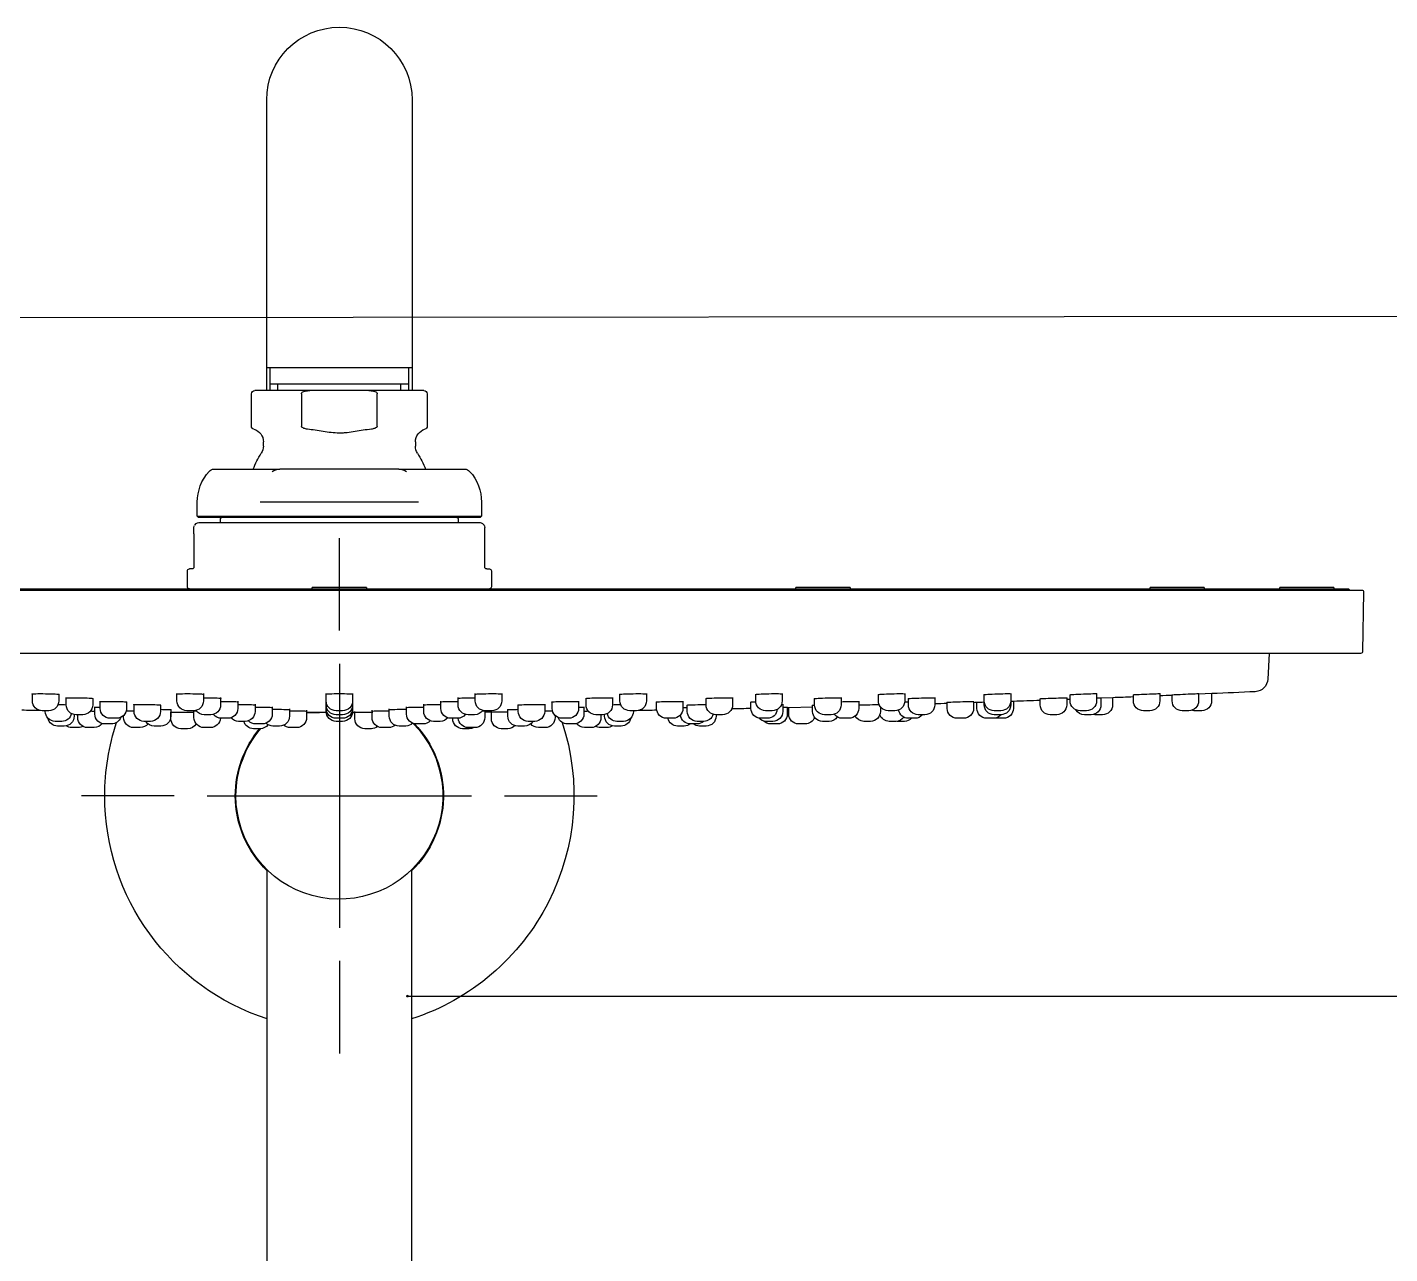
# Model space of a CAD drawing. Header units: centimetres. Extents: x -1797 to 2001, y -8788 to 1856.
# Drawn here: x -759.84 to -739.22, y -5350.28 to -5331.71 of the extents above; entities that cross this region are included whole.
import ezdxf

# ---------------------------------------------------------------- set-up
doc = ezdxf.new("R2010")
doc.units = ezdxf.units.CM
doc.header["$LTSCALE"] = 100
doc.header["$MEASUREMENT"] = 0
doc.linetypes.add('HIDDEN', pattern=[0.375, 0.25, -0.125])
for name, color, linetype in [('HIDDEN -03', 8, 'HIDDEN'), ('ID_Flooring_02', 127, 'Continuous'), ('ID_Furniture-Fixed_02', 145, 'Continuous'), ('WALL-03', 2, 'Continuous')]:
    doc.layers.add(name, color=color, linetype=linetype)
doc.styles.add('ISO', font='isocp2.shx', dxfattribs={"width": 0.8})
doc.dimstyles.new('DIM DET', dxfattribs={"dimtxt": 0.05, "dimasz": 0.025, "dimexe": 0.025, "dimexo": 0.025, "dimgap": 0.025, "dimtad": 1, "dimzin": 0, "dimdsep": 46, "dimtxsty": 'ISO', "dimblk": 'ARCHTICK', "dimcen": 0.1, "dimdle": 0.025, "dimclrd": 15, "dimclre": 15, "dimclrt": 2, "dimadec": 0, "dimazin": 0, "dimtfac": 1, "dimtmove": 2, "dimatfit": 0, "dimldrblk": 'ARCHTICK', "dimfxl": 0.17, "dimtzin": 1, "dimarcsym": 0})

# ---------------------------------------------------------------- blocks, each defined once
blk = doc.blocks.new('A$C5f37530c')
at = {"layer": 'ID_Furniture-Fixed_02'}
for p, q in [((-58.91, -199.672), (-58.91, -168.678)), ((-61.09, -170.859), (-61.09, -199.672)), ((-60, -198.295), (-60, -196.895)), ((-60, -202.795), (-60, -198.795)), ((-62.5, -200.795), (-63.9, -200.795)), ((-62, -200.795), (-58, -200.795)), ((-57.5, -200.795), (-56.1, -200.795)), ((-63.95, -201.828), (-64.05, -201.828)), ((-63.709, -201.828), (-63.809, -201.828)), ((-63.014, -201.828), (-63.114, -201.828)), ((-62.299, -201.811), (-62.399, -201.811)), ((-61.95, -201.828), (-62.05, -201.828)), ((-61.2, -201.811), (-61.3, -201.811)), ((-60.645, -201.828), (-60.745, -201.828)), ((-59.516, -201.811), (-59.616, -201.811)), ((-59.255, -201.828), (-59.355, -201.828)), ((-58.035, -201.811), (-58.135, -201.811)), ((-57.95, -201.828), (-58.05, -201.828)), ((-57.45, -201.811), (-57.55, -201.811)), ((-56.886, -201.828), (-56.986, -201.828)), ((-56.191, -201.828), (-56.291, -201.828)), ((-55.95, -201.828), (-56.05, -201.828)), ((-64.2, -201.922), (-64.3, -201.922)), ((-64.163, -201.851), (-64.263, -201.851)), ((-64.013, -202.025), (-64.013, -202.001)), ((-63.883, -202.022), (-63.983, -202.022)), ((-63.959, -201.978), (-63.959, -202.022)), ((-63.7, -202.033), (-63.7, -202.144)), ((-63.45, -201.883), (-63.55, -201.883)), ((-63.37, -201.968), (-63.47, -201.968)), ((-63.264, -201.978), (-63.264, -202.012)), ((-62.857, -201.922), (-62.957, -201.922)), ((-62.7, -201.851), (-62.8, -201.851)), ((-62.55, -202.099), (-62.55, -202.001)), ((-62.549, -201.961), (-62.549, -202.063)), ((-62.2, -201.978), (-62.2, -202.083)), ((-61.947, -202.022), (-62.047, -202.022)), ((-61.686, -201.968), (-61.786, -201.968)), ((-61.426, -201.922), (-61.526, -201.922)), ((-61.166, -201.883), (-61.266, -201.883)), ((-61.016, -202.144), (-61.016, -202.033)), ((-60.905, -201.851), (-61.005, -201.851)), ((-60.755, -202.113), (-60.755, -202.001)), ((-60.495, -202.089), (-60.495, -201.978)), ((-59.95, -201.922), (-60.05, -201.922)), ((-59.95, -201.968), (-60.05, -201.968)), ((-59.95, -202.022), (-60.05, -202.022)), ((-59.766, -201.961), (-59.766, -202.073)), ((-59.505, -201.978), (-59.505, -202.089)), ((-59.245, -202.001), (-59.245, -202.113)), ((-58.995, -201.851), (-59.095, -201.851)), ((-58.984, -202.033), (-58.984, -202.144)), ((-58.734, -201.883), (-58.834, -201.883)), ((-58.474, -201.922), (-58.574, -201.922)), ((-58.214, -201.968), (-58.314, -201.968)), ((-58.285, -201.961), (-58.285, -201.968)), ((-57.953, -202.022), (-58.053, -202.022)), ((-57.8, -202.083), (-57.8, -201.978)), ((-57.7, -201.961), (-57.7, -202.06)), ((-57.45, -202.001), (-57.45, -202.1)), ((-57.2, -201.851), (-57.3, -201.851)), ((-57.043, -201.922), (-57.143, -201.922)), ((-56.736, -202.012), (-56.736, -201.978)), ((-56.53, -201.968), (-56.63, -201.968)), ((-56.45, -201.883), (-56.55, -201.883)), ((-56.3, -202.144), (-56.3, -202.033)), ((-56.017, -202.022), (-56.117, -202.022)), ((-56.041, -202.022), (-56.041, -201.978)), ((-55.987, -202.001), (-55.987, -202.025)), ((-55.737, -201.851), (-55.837, -201.851)), ((-55.7, -201.922), (-55.8, -201.922)), ((-54.95, -201.968), (-55.05, -201.968)), ((-54.782, -201.851), (-54.882, -201.851)), ((-54.588, -201.883), (-54.688, -201.883)), ((-54.486, -201.922), (-54.586, -201.922)), ((-54.45, -201.851), (-54.55, -201.851)), ((-54.3, -202.022), (-54.3, -202.001)), ((-54.2, -202.022), (-54.3, -202.022)), ((-53.522, -201.968), (-53.622, -201.968)), ((-53.439, -201.922), (-53.539, -201.922)), ((-53.372, -201.883), (-53.472, -201.883)), ((-53.222, -202.138), (-53.222, -202.033)), ((-53.2, -202.033), (-53.2, -202.128)), ((-52.95, -201.883), (-53.05, -201.883)), ((-52.589, -201.922), (-52.689, -201.922)), ((-52.558, -202.022), (-52.658, -202.022)), ((-52.29, -201.968), (-52.39, -201.968)), ((-51.963, -201.922), (-52.063, -201.922)), ((-51.579, -201.922), (-51.679, -201.922)), ((-51.45, -201.922), (-51.55, -201.922)), ((-51.29, -201.968), (-51.39, -201.968)), ((-51.14, -202.022), (-51.24, -202.022)), ((-50.553, -201.968), (-50.653, -201.968)), ((-50.102, -201.968), (-50.202, -201.968)), ((-49.991, -202.022), (-50.091, -202.022)), ((-49.95, -201.968), (-50.05, -201.968)), ((-49.144, -202.022), (-49.244, -202.022)), ((-48.625, -202.022), (-48.725, -202.022)), ((-48.45, -202.022), (-48.55, -202.022)), ((-64.646, -202.233), (-64.646, -202.344)), ((-64.396, -202.083), (-64.496, -202.083)), ((-64.45, -202.072), (-64.45, -202.083)), ((-64.246, -202.332), (-64.246, -202.233)), ((-64.133, -202.172), (-64.133, -202.283)), ((-63.733, -202.269), (-63.733, -202.172)), ((-63.62, -202.118), (-63.62, -202.229)), ((-63.22, -202.216), (-63.22, -202.118)), ((-63.107, -202.072), (-63.107, -202.183)), ((-62.707, -202.169), (-62.707, -202.072)), ((-62.457, -202.233), (-62.457, -202.344)), ((-62.207, -202.083), (-62.307, -202.083)), ((-62.057, -202.344), (-62.057, -202.233)), ((-61.797, -202.283), (-61.797, -202.172)), ((-61.536, -202.229), (-61.536, -202.118)), ((-61.276, -202.183), (-61.276, -202.072)), ((-60.489, -202.055), (-60.472, -202.055)), ((-60.489, -202.055), (-60.489, -202.055)), ((-60.456, -202.055), (-60.486, -202.055)), ((-60.486, -202.055), (-60.486, -202.055)), ((-60.203, -202.055), (-60.486, -202.055)), ((-60.483, -202.055), (-60.453, -202.055)), ((-60.472, -202.055), (-60.456, -202.055)), ((-60.472, -202.055), (-60.472, -202.055)), ((-60.453, -202.055), (-60.47, -202.055)), ((-60.456, -202.055), (-60.426, -202.055)), ((-60.456, -202.055), (-60.456, -202.055)), ((-60.426, -202.055), (-60.456, -202.055)), ((-60.456, -202.055), (-60.456, -202.055)), ((-60.423, -202.055), (-60.453, -202.055)), ((-60.453, -202.055), (-60.423, -202.055)), ((-60.426, -202.055), (-60.426, -202.055)), ((-60.426, -202.055), (-60.395, -202.055)), ((-60.426, -202.055), (-60.426, -202.055)), ((-60.395, -202.055), (-60.426, -202.055)), ((-60.426, -202.055), (-60.426, -202.055)), ((-60.393, -202.055), (-60.423, -202.055)), ((-60.423, -202.055), (-60.393, -202.055)), ((-60.395, -202.055), (-60.395, -202.055)), ((-60.395, -202.055), (-60.365, -202.055)), ((-60.395, -202.055), (-60.395, -202.055)), ((-60.365, -202.055), (-60.395, -202.055)), ((-60.395, -202.055), (-60.395, -202.055)), ((-60.362, -202.055), (-60.393, -202.055)), ((-60.393, -202.055), (-60.362, -202.055)), ((-60.365, -202.055), (-60.334, -202.055)), ((-60.365, -202.055), (-60.365, -202.055)), ((-60.365, -202.055), (-60.334, -202.055)), ((-60.365, -202.055), (-60.365, -202.055)), ((-60.334, -202.055), (-60.365, -202.055)), ((-60.365, -202.055), (-60.365, -202.055)), ((-60.332, -202.055), (-60.362, -202.055)), ((-60.362, -202.055), (-60.332, -202.055)), ((-60.334, -202.055), (-60.304, -202.055)), ((-60.334, -202.055), (-60.334, -202.055)), ((-60.334, -202.055), (-60.304, -202.055)), ((-60.334, -202.055), (-60.334, -202.055)), ((-60.304, -202.055), (-60.334, -202.055)), ((-60.334, -202.055), (-60.334, -202.055)), ((-60.302, -202.055), (-60.332, -202.055)), ((-60.332, -202.055), (-60.302, -202.055)), ((-60.304, -202.055), (-60.304, -202.055)), ((-60.304, -202.055), (-60.304, -202.055)), ((-60.304, -202.055), (-60.304, -202.055)), ((-60.254, -202.055), (-60.254, -202.055)), ((-60.254, -202.055), (-60.254, -202.055)), ((-60.254, -202.055), (-60.254, -202.055)), ((-60.226, -202.055), (-60.226, -202.055)), ((-60.203, -202.055), (-60.203, -202.055)), ((-60.203, -202.055), (-60.203, -202.055)), ((-60.203, -202.055), (-60.203, -202.055)), ((-60.2, -202.072), (-60.2, -202.118)), ((-60.2, -202.118), (-60.2, -202.172)), ((-60.2, -202.172), (-60.2, -202.233)), ((-60.2, -202.233), (-60.2, -202.344)), ((-59.95, -202.083), (-60.05, -202.083)), ((-59.8, -202.118), (-59.8, -202.072)), ((-59.8, -202.172), (-59.8, -202.118)), ((-59.8, -202.233), (-59.8, -202.172)), ((-59.8, -202.344), (-59.8, -202.233)), ((-59.798, -202.055), (-59.798, -202.055)), ((-59.798, -202.055), (-59.798, -202.055)), ((-59.798, -202.055), (-59.798, -202.055)), ((-59.776, -202.055), (-59.798, -202.055)), ((-59.775, -202.055), (-59.775, -202.055)), ((-58.724, -202.072), (-58.724, -202.183)), ((-58.464, -202.118), (-58.464, -202.229)), ((-58.203, -202.172), (-58.203, -202.283)), ((-57.943, -202.233), (-57.943, -202.344)), ((-57.693, -202.083), (-57.793, -202.083)), ((-57.449, -202.062), (-57.705, -202.06)), ((-57.543, -202.344), (-57.543, -202.233)), ((-57.293, -202.072), (-57.293, -202.171)), ((-56.893, -202.183), (-56.893, -202.072)), ((-56.78, -202.118), (-56.78, -202.217)), ((-56.38, -202.229), (-56.38, -202.118)), ((-56.267, -202.172), (-56.267, -202.27)), ((-55.867, -202.283), (-55.867, -202.172)), ((-55.754, -202.233), (-55.754, -202.332)), ((-55.504, -202.083), (-55.604, -202.083)), ((-55.55, -202.083), (-55.55, -202.072)), ((-55.354, -202.344), (-55.354, -202.233)), ((-55.2, -202.118), (-55.2, -202.215)), ((-54.8, -202.229), (-54.8, -202.118)), ((-54.736, -202.072), (-54.736, -202.169)), ((-54.45, -202.172), (-54.45, -202.269)), ((-54.05, -202.283), (-54.05, -202.172)), ((-53.772, -202.118), (-53.772, -202.214)), ((-53.7, -202.233), (-53.7, -202.33)), ((-53.45, -202.083), (-53.55, -202.083)), ((-53.3, -202.344), (-53.3, -202.233)), ((-53.289, -202.183), (-53.289, -202.072)), ((-52.837, -202.137), (-53.205, -202.128)), ((-52.839, -202.072), (-52.839, -202.167)), ((-52.808, -202.172), (-52.808, -202.268)), ((-52.408, -202.283), (-52.408, -202.172)), ((-52.14, -202.229), (-52.14, -202.118)), ((-51.844, -202.233), (-51.844, -202.329)), ((-51.813, -202.141), (-51.813, -202.072)), ((-51.594, -202.083), (-51.694, -202.083)), ((-51.444, -202.344), (-51.444, -202.233)), ((-51.39, -202.172), (-51.39, -202.267)), ((-50.99, -202.283), (-50.99, -202.172)), ((-50.803, -202.118), (-50.803, -202.212)), ((-50.403, -202.225), (-50.403, -202.118)), ((-50.352, -202.118), (-50.352, -202.212)), ((-50.241, -202.172), (-50.241, -202.218)), ((-50.241, -202.233), (-50.241, -202.327)), ((-49.991, -202.083), (-50.091, -202.083)), ((-49.841, -202.283), (-49.841, -202.172)), ((-49.795, -202.225), (-49.841, -202.223)), ((-49.841, -202.344), (-49.841, -202.233)), ((-49.8, -202.224), (-49.8, -202.118)), ((-49.394, -202.172), (-49.394, -202.265)), ((-48.994, -202.279), (-48.994, -202.172)), ((-48.942, -202.233), (-48.942, -202.326)), ((-48.692, -202.083), (-48.792, -202.083)), ((-48.542, -202.344), (-48.542, -202.233)), ((-48.475, -202.279), (-48.475, -202.172)), ((-48.3, -202.279), (-48.3, -202.172)), ((-47.984, -202.233), (-47.984, -202.325)), ((-47.734, -202.083), (-47.834, -202.083)), ((-47.584, -202.342), (-47.584, -202.233)), ((-47.397, -202.233), (-47.397, -202.325)), ((-47.147, -202.083), (-47.247, -202.083)), ((-46.95, -202.083), (-47.05, -202.083)), ((-46.997, -202.342), (-46.997, -202.233)), ((-46.8, -202.342), (-46.8, -202.233)), ((-48.295, -202.279), (-48.477, -202.273)), ((-46.795, -202.342), (-46.997, -202.333)), ((-45.93, -202.95), (-45.951, -202.561)), ((-44.546, -202.95), (-75.454, -202.95)), ((-44.501, -203.879), (-44.516, -202.979)), ((-60, -203.295), (-60, -204.695)), ((-75.469, -203.91), (-44.531, -203.91)), ((-44.71, -203.91), (-44.71, -203.91)), ((-44.71, -203.91), (-75.29, -203.91)), ((-75.27, -203.93), (-44.73, -203.93)), ((-62.3, -203.96), (-62.3, -204.2)), ((-60.41, -203.93), (-60.41, -203.95)), ((-59.59, -203.95), (-60.41, -203.95)), ((-59.59, -203.95), (-59.59, -203.93)), ((-57.7, -204.2), (-57.7, -203.96)), ((-53.09, -203.93), (-53.09, -203.95)), ((-52.27, -203.95), (-53.09, -203.95)), ((-52.27, -203.95), (-52.27, -203.93)), ((-47.731, -203.93), (-47.731, -203.95)), ((-46.911, -203.95), (-47.731, -203.95)), ((-46.911, -203.95), (-46.911, -203.93)), ((-45.77, -203.93), (-45.77, -203.95)), ((-44.95, -203.95), (-45.77, -203.95)), ((-44.95, -203.95), (-44.95, -203.93)), ((-44.73, -203.93), (-44.71, -203.91)), ((-62.23, -204.23), (-62.27, -204.23)), ((-62.2, -204.759), (-62.2, -204.26)), ((-57.8, -204.26), (-57.8, -204.759)), ((-57.77, -204.23), (-57.73, -204.23)), ((-62.2, -204.759), (-62.2, -204.859)), ((-62.2, -204.761), (-62.2, -204.759)), ((-62.189, -204.891), (-62.165, -204.916)), ((-62.129, -204.93), (-57.871, -204.93)), ((-61.8, -204.93), (-61.8, -204.99)), ((-58.2, -204.99), (-58.2, -204.93)), ((-57.835, -204.916), (-57.811, -204.891)), ((-57.8, -204.759), (-57.8, -204.859)), ((-57.8, -204.759), (-57.8, -204.761)), ((-62.13, -205.01), (-62.15, -205.03)), ((-62.15, -205.03), (-57.85, -205.03)), ((-62.15, -205.03), (-62.15, -205.24)), ((-57.87, -205.01), (-62.13, -205.01)), ((-57.85, -205.03), (-57.87, -205.01)), ((-57.85, -205.24), (-57.85, -205.03)), ((-58.803, -205.24), (-61.197, -205.24)), ((-61.897, -205.74), (-60.9, -205.74)), ((-59.1, -205.74), (-60.9, -205.74)), ((-59.1, -205.74), (-58.103, -205.74)), ((-61.15, -206.089), (-61.15, -206.153)), ((-58.85, -206.153), (-58.85, -206.089)), ((-61.33, -206.393), (-61.33, -206.88)), ((-60.573, -206.88), (-60.573, -206.393)), ((-59.427, -206.393), (-59.427, -206.88)), ((-58.67, -206.88), (-58.67, -206.393)), ((-60.445, -206.93), (-61.28, -206.93)), ((-61.1, -206.93), (-61.1, -207.28)), ((-61.048, -206.93), (-61.048, -207.28)), ((-60.932, -206.93), (-60.932, -207.03)), ((-59.555, -206.93), (-60.445, -206.93)), ((-58.72, -206.93), (-59.555, -206.93)), ((-59.069, -206.93), (-59.069, -207.03)), ((-58.952, -207.28), (-58.952, -206.93)), ((-58.9, -207.28), (-58.9, -206.93)), ((-61.048, -207.03), (-58.952, -207.03)), ((-61.1, -207.28), (-58.9, -207.28)), ((-61.1, -207.28), (-61.1, -211.33)), ((-58.9, -211.33), (-58.9, -207.28))]:
    blk.add_line(p, q, dxfattribs=at)
for centre, radius, start, end in [((-60, -200.795), 3.55, 107.8811, 180), ((-60, -200.795), 3.55, 341.7873, 72.1189), ((-60, -200.795), 1.565, 315.5645, 180), ((-60, -200.795), 1.575, 133.7937, 180), ((-60, -200.795), 1.575, 316.1742, 46.2063), ((-60, -200.795), 3.55, 180, 198.2127), ((-60, -200.795), 1.575, 180, 220.1935), ((-60, -200.795), 1.565, 180, 220.5207), ((-64.05, -201.978), 0.15, 90, 124.5393), ((-63.809, -201.978), 0.15, 90, 180), ((-63.95, -201.978), 0.15, 61.916, 90), ((-63.709, -201.978), 0.15, 36.8164, 90), ((-63.114, -201.978), 0.15, 90, 180), ((-63.014, -201.978), 0.15, 37.7535, 90), ((-62.399, -201.961), 0.15, 90, 180), ((-62.299, -201.961), 0.15, 29.9072, 90), ((-62.05, -201.978), 0.15, 90, 180), ((-61.95, -201.978), 0.15, 3.5348, 90), ((-61.3, -201.961), 0.15, 90, 164.5653), ((-61.2, -201.961), 0.15, 36.8423, 90), ((-60.745, -201.978), 0.15, 90, 131.158), ((-60.645, -201.978), 0.15, 0, 90), ((-59.616, -201.961), 0.15, 90, 180), ((-59.516, -201.961), 0.15, 51.691, 90), ((-59.355, -201.978), 0.15, 90, 180), ((-59.255, -201.978), 0.15, 48.842, 90), ((-58.135, -201.961), 0.15, 90, 180), ((-58.05, -201.978), 0.15, 90, 176.4652), ((-58.035, -201.961), 0.15, 63.0757, 90), ((-57.95, -201.978), 0.15, 0, 90), ((-57.55, -201.961), 0.15, 90, 180), ((-57.45, -201.961), 0.15, 43.8958, 90), ((-56.986, -201.978), 0.15, 90, 142.2465), ((-56.886, -201.978), 0.15, 0, 90), ((-56.291, -201.978), 0.15, 90, 143.1836), ((-56.191, -201.978), 0.15, 0, 90), ((-56.05, -201.978), 0.15, 90, 118.084), ((-55.95, -201.978), 0.15, 55.4607, 90), ((-64.3, -202.072), 0.15, 90, 180), ((-64.263, -202.001), 0.15, 90, 167.6055), ((-64.2, -202.072), 0.15, 12.4722, 90), ((-64.163, -202.001), 0.15, 0, 90), ((-63.983, -202.172), 0.15, 90, 180), ((-63.883, -202.172), 0.15, 0, 90), ((-63.55, -202.033), 0.15, 90, 180), ((-63.47, -202.118), 0.15, 90, 180), ((-63.45, -202.033), 0.15, 20.2852, 90), ((-63.37, -202.118), 0.15, 0, 90), ((-62.957, -202.072), 0.15, 90, 180), ((-62.8, -202.001), 0.15, 90, 147.7939), ((-62.857, -202.072), 0.15, 0, 90), ((-62.7, -202.001), 0.15, 0, 90), ((-62.047, -202.172), 0.15, 90, 145.8516), ((-61.947, -202.172), 0.15, 0, 90), ((-61.786, -202.118), 0.15, 90, 142.8835), ((-61.686, -202.118), 0.15, 0, 90), ((-61.526, -202.072), 0.15, 90, 139.922), ((-61.426, -202.072), 0.15, 0, 90), ((-61.266, -202.033), 0.15, 90, 136.9746), ((-61.166, -202.033), 0.15, 0, 90), ((-61.005, -202.001), 0.15, 90, 134.0501), ((-60.905, -202.001), 0.15, 0, 90), ((-60.05, -202.072), 0.15, 90, 180), ((-60.05, -202.118), 0.15, 90, 180), ((-60.05, -202.172), 0.15, 90, 180), ((-59.95, -202.072), 0.15, 0, 90), ((-59.95, -202.118), 0.15, 0, 90), ((-59.95, -202.172), 0.15, 0, 90), ((-59.095, -202.001), 0.15, 90, 180), ((-58.995, -202.001), 0.15, 45.9499, 90), ((-58.834, -202.033), 0.15, 90, 180), ((-58.734, -202.033), 0.15, 43.0254, 90), ((-58.574, -202.072), 0.15, 90, 180), ((-58.474, -202.072), 0.15, 40.078, 90), ((-58.314, -202.118), 0.15, 90, 180), ((-58.214, -202.118), 0.15, 37.1165, 90), ((-58.053, -202.172), 0.15, 90, 180), ((-57.953, -202.172), 0.15, 34.1484, 90), ((-57.3, -202.001), 0.15, 90, 180), ((-57.143, -202.072), 0.15, 90, 180), ((-57.2, -202.001), 0.15, 32.2061, 90), ((-57.043, -202.072), 0.15, 0, 90), ((-56.63, -202.118), 0.15, 90, 180), ((-56.55, -202.033), 0.15, 90, 159.7148), ((-56.53, -202.118), 0.15, 0, 90), ((-56.45, -202.033), 0.15, 0, 90), ((-56.117, -202.172), 0.15, 90, 180), ((-56.017, -202.172), 0.15, 0, 90), ((-55.837, -202.001), 0.15, 90, 180), ((-55.8, -202.072), 0.15, 90, 167.5278), ((-55.737, -202.001), 0.15, 12.3945, 90), ((-55.7, -202.072), 0.15, 0, 90), ((-55.05, -202.118), 0.15, 90, 180), ((-54.882, -202.001), 0.15, 90, 167.0364), ((-54.95, -202.118), 0.15, 0, 90), ((-54.688, -202.033), 0.15, 90, 174.7809), ((-54.782, -202.001), 0.15, 52.3164, 90), ((-54.586, -202.072), 0.15, 90, 180), ((-54.55, -202.001), 0.15, 90, 127.6725), ((-54.588, -202.033), 0.15, 47.8551, 90), ((-54.486, -202.072), 0.15, 16.9208, 90), ((-54.45, -202.001), 0.15, 0, 90), ((-54.3, -202.172), 0.15, 90, 180), ((-54.2, -202.172), 0.15, 0, 90), ((-53.622, -202.118), 0.15, 90, 180), ((-53.539, -202.072), 0.15, 90, 137.5625), ((-53.472, -202.033), 0.15, 90, 135.1255), ((-53.522, -202.118), 0.15, 5.133, 90), ((-53.439, -202.072), 0.15, 0, 90), ((-53.372, -202.033), 0.15, 0, 90), ((-53.05, -202.033), 0.15, 90, 180), ((-52.95, -202.033), 0.15, 19.8808, 90), ((-52.689, -202.072), 0.15, 90, 180), ((-52.658, -202.172), 0.15, 90, 180), ((-52.589, -202.072), 0.15, 33.9346, 90), ((-52.558, -202.172), 0.15, 0, 90), ((-52.39, -202.118), 0.15, 90, 143.8265), ((-52.29, -202.118), 0.15, 0, 90), ((-52.063, -202.072), 0.15, 90, 152.0687), ((-51.963, -202.072), 0.15, 0, 90), ((-51.679, -202.072), 0.15, 90, 160.8965), ((-51.579, -202.072), 0.15, 35.7309, 90), ((-51.55, -202.072), 0.15, 90, 95.573), ((-51.39, -202.118), 0.15, 90, 170.7815), ((-51.45, -202.072), 0.15, 43.7382, 90), ((-51.24, -202.172), 0.15, 90, 180), ((-51.29, -202.118), 0.15, 39.8855, 90), ((-51.14, -202.172), 0.15, 0, 90), ((-50.653, -202.118), 0.15, 90, 180), ((-50.553, -202.118), 0.15, 0, 90), ((-50.202, -202.118), 0.15, 90, 180), ((-50.091, -202.172), 0.15, 90, 180), ((-50.102, -202.118), 0.15, 39.8599, 90), ((-50.05, -202.118), 0.15, 90, 99.9666), ((-49.991, -202.172), 0.15, 0, 90), ((-49.95, -202.118), 0.15, 0, 90), ((-49.244, -202.172), 0.15, 90, 180), ((-49.144, -202.172), 0.15, 0, 90), ((-48.725, -202.172), 0.15, 90, 150.107), ((-48.625, -202.172), 0.15, 0, 90), ((-48.55, -202.172), 0.15, 90, 104.4205), ((-48.45, -202.172), 0.15, 0, 90), ((-60, -502.051), 300, 90.86357, 90.91729), ((-64.496, -202.233), 0.15, 90, 180), ((-64.396, -202.233), 0.15, 0, 90), ((-62.307, -202.233), 0.15, 90, 180), ((-62.207, -202.233), 0.15, 0, 90), ((-60, -402.055), 200, 90.11651, 90.14405), ((-60.261, -273.808), 71.753, 90.07549, 90.11651), ((-60, -402.055), 200, 90.06706, 90.10179), ((-60.172, -284.179), 82.124, 90.04349, 90.12348), ((-60.163, -383.281), 181.225, 90.02861, 90.0446), ((-60.121, -383.281), 181.226, 90.0419, 90.05789), ((-60.079, -383.281), 181.226, 90.05519, 90.07118), ((-60.132, -383.357), 181.302, 90.03776, 90.05365), ((-60.09, -383.357), 181.302, 90.05102, 90.06691), ((-60, -402.055), 200, 90.05702, 90.08349), ((-60.171, -381.485), 179.43, 90.01017, 90.02632), ((-60.127, -381.485), 179.43, 90.02415, 90.0403), ((-60.084, -381.485), 179.431, 90.03813, 90.05428), ((-60.139, -381.481), 179.425, 90.01984, 90.03589), ((-60.096, -381.48), 179.426, 90.03382, 90.04987), ((-60.05, -202.233), 0.15, 90, 180), ((-59.95, -202.233), 0.15, 0, 90), ((-60, -402.055), 200, 89.93561, 89.94298), ((-59.861, -381.484), 179.429, 89.97273, 89.98049), ((-59.904, -381.484), 179.43, 89.95875, 89.96651), ((-59.829, -381.489), 179.434, 89.97984, 89.99016), ((-59.873, -381.489), 179.434, 89.96586, 89.97618), ((-59.917, -381.489), 179.435, 89.95188, 89.96221), ((-57.793, -202.233), 0.15, 90, 180), ((-60, -502.051), 300, 89.56119, 89.57983), ((-57.693, -202.233), 0.15, 0, 90), ((-55.604, -202.233), 0.15, 90, 180), ((-55.504, -202.233), 0.15, 0, 90), ((-60, -502.051), 300, 89.08271, 89.13643), ((-60, -502.051), 300, 88.81047, 88.86611), ((-53.55, -202.233), 0.15, 90, 180), ((-53.45, -202.233), 0.15, 0, 90), ((-60, -502.051), 300, 88.70165, 88.70542), ((-51.694, -202.233), 0.15, 90, 180), ((-51.594, -202.233), 0.15, 0, 90), ((-60, -502.051), 300, 88.24324, 88.27905), ((-60, -502.051), 300, 88.15704, 88.16681), ((-50.091, -202.233), 0.15, 90, 180), ((-49.991, -202.233), 0.15, 0, 90), ((-60, -502.051), 300, 87.97389, 88.05111), ((-60, -502.051), 300, 87.88754, 87.89745), ((-48.792, -202.233), 0.15, 90, 180), ((-48.692, -202.233), 0.15, 0, 90), ((-47.834, -202.233), 0.15, 90, 180), ((-47.734, -202.233), 0.15, 0, 90), ((-47.247, -202.233), 0.15, 90, 180), ((-47.147, -202.233), 0.15, 0, 90), ((-47.05, -202.233), 0.15, 90, 108.9654), ((-46.95, -202.233), 0.15, 0, 90), ((-60, -502.051), 300, 87.7045, 87.76445), ((-60, -502.051), 300, 87.59239, 87.62804), ((-60, -502.051), 300, 87.35218, 87.47773), ((-46.15, -202.571), 0.2, 3, 87.3522), ((-44.546, -202.98), 0.03, 1, 90), ((-44.531, -203.88), 0.03, 270, 1), ((-62.27, -203.96), 0.03, 90, 180), ((-57.73, -203.96), 0.03, 0, 90), ((-62.27, -204.2), 0.03, 180, 270), ((-62.23, -204.26), 0.03, 0, 90), ((-57.77, -204.26), 0.03, 90, 180), ((-57.73, -204.2), 0.03, 270, 0), ((-62.15, -204.859), 0.05, 179.9952, 217.3283), ((-62.129, -204.88), 0.05, 225, 270), ((-57.871, -204.88), 0.05, 270, 315), ((-57.85, -204.859), 0.05, 322.2901, 0.0048), ((-61.78, -204.99), 0.02, 180, 270), ((-58.22, -204.99), 0.02, 270, 0), ((-61.45, -205.24), 0.7, 180, 221.8103), ((-58.55, -205.24), 0.7, 318.1897, 0), ((-61.897, -205.64), 0.1, 221.8103, 270), ((-60, -205.23), 1.4, 201.3636, 212.4617), ((-60.906, -205.539), 0.201, 236.5177, 271.636), ((-59.094, -205.539), 0.201, 268.3731, 303.4732), ((-60, -205.23), 1.4, 327.5383, 338.6364), ((-58.103, -205.64), 0.1, 270, 318.1897), ((-61.35, -206.153), 0.2, 286.2602, 0), ((-61.35, -206.089), 0.2, 0, 32.4617), ((-58.65, -206.089), 0.2, 147.5383, 180), ((-58.65, -206.153), 0.2, 180, 253.7398), ((-61.28, -206.393), 0.05, 106.2602, 180), ((-58.72, -206.393), 0.05, 0, 73.7398), ((-61.28, -206.88), 0.05, 180, 270), ((-58.72, -206.88), 0.05, 270, 0), ((-60, -211.33), 1.1, 180, 0)]:
    blk.add_arc(centre, radius, start, end, dxfattribs=at)
for points, knots in [([(-64.259, -202.177), (-64.256, -202.177), (-64.254, -202.177), (-64.209, -202.176), (-64.167, -202.175), (-64.132, -202.174)], [0.3692182, 0.3692182, 0.3692182, 0.3692182, 0.375, 0.375, 0.4729333, 0.4729333, 0.4729333, 0.4729333]), ([(-63.769, -202.079), (-63.765, -202.079), (-63.762, -202.079), (-63.738, -202.078), (-63.718, -202.078), (-63.7, -202.078)], [0.36659024, 0.36659024, 0.36659024, 0.36659024, 0.375, 0.375, 0.42102045, 0.42102045, 0.42102045, 0.42102045]), ([(-63.705, -202.135), (-63.705, -202.135), (-63.705, -202.135), (-63.705, -202.136), (-63.683, -202.137), (-63.635, -202.137), (-63.625, -202.138), (-63.614, -202.138)], [0.1248314, 0.1248314, 0.1248314, 0.1248314, 0.125, 0.125, 0.25, 0.25, 0.2814816, 0.2814816, 0.2814816, 0.2814816]), ([(-63.625, -202.22), (-63.625, -202.22), (-63.625, -202.22), (-63.625, -202.222), (-63.602, -202.223), (-63.525, -202.225), (-63.472, -202.225), (-63.364, -202.224), (-63.311, -202.222), (-63.237, -202.219), (-63.215, -202.217), (-63.215, -202.215)], [0.1230433, 0.1230433, 0.1230433, 0.1230433, 0.125, 0.125, 0.25, 0.25, 0.375, 0.375, 0.5, 0.5, 0.6234216, 0.6234216, 0.6234216, 0.6234216]), ([(-63.229, -202.081), (-63.223, -202.081), (-63.216, -202.081), (-63.18, -202.08), (-63.143, -202.08), (-63.104, -202.08)], [0.2251792, 0.2251792, 0.2251792, 0.2251792, 0.25, 0.25, 0.3435516, 0.3435516, 0.3435516, 0.3435516]), ([(-63.112, -202.174), (-63.112, -202.175), (-63.09, -202.176), (-63.015, -202.177), (-62.962, -202.178), (-62.854, -202.177), (-62.801, -202.175), (-62.725, -202.173), (-62.702, -202.171), (-62.702, -202.17), (-62.702, -202.17), (-62.702, -202.17)], [0.1255934, 0.1255934, 0.1255934, 0.1255934, 0.25, 0.25, 0.375, 0.375, 0.5, 0.5, 0.625, 0.625, 0.6259815, 0.6259815, 0.6259815, 0.6259815]), ([(-62.707, -202.104), (-62.668, -202.104), (-62.632, -202.103), (-62.567, -202.102), (-62.545, -202.101), (-62.545, -202.1)], [0.4084306, 0.4084306, 0.4084306, 0.4084306, 0.5, 0.5, 0.624791, 0.624791, 0.624791, 0.624791]), ([(-62.554, -202.063), (-62.554, -202.063), (-62.554, -202.063), (-62.554, -202.063), (-62.532, -202.063), (-62.456, -202.063), (-62.403, -202.063), (-62.295, -202.062), (-62.242, -202.061), (-62.202, -202.061), (-62.2, -202.061), (-62.198, -202.061)], [0.1244304, 0.1244304, 0.1244304, 0.1244304, 0.125, 0.125, 0.25, 0.25, 0.375, 0.375, 0.5, 0.5, 0.5068285, 0.5068285, 0.5068285, 0.5068285]), ([(-62.205, -202.079), (-62.205, -202.079), (-62.205, -202.079), (-62.205, -202.08), (-62.19, -202.08), (-62.164, -202.08)], [0.1242898, 0.1242898, 0.1242898, 0.1242898, 0.125, 0.125, 0.2261303, 0.2261303, 0.2261303, 0.2261303]), ([(-61.797, -202.225), (-61.777, -202.225), (-61.756, -202.225), (-61.68, -202.224), (-61.628, -202.223), (-61.553, -202.22), (-61.531, -202.218), (-61.531, -202.217)], [0.3257849, 0.3257849, 0.3257849, 0.3257849, 0.375, 0.375, 0.5, 0.5, 0.6235751, 0.6235751, 0.6235751, 0.6235751]), ([(-61.537, -202.177), (-61.517, -202.177), (-61.497, -202.177), (-61.423, -202.177), (-61.37, -202.176), (-61.294, -202.174), (-61.271, -202.172), (-61.271, -202.171), (-61.271, -202.171), (-61.271, -202.171)], [0.3279681, 0.3279681, 0.3279681, 0.3279681, 0.375, 0.375, 0.5, 0.5, 0.625, 0.625, 0.6258956, 0.6258956, 0.6258956, 0.6258956]), ([(-61.276, -202.138), (-61.257, -202.138), (-61.236, -202.138), (-61.161, -202.137), (-61.108, -202.137), (-61.033, -202.135), (-61.011, -202.133), (-61.011, -202.132), (-61.011, -202.132), (-61.011, -202.132)], [0.3273126, 0.3273126, 0.3273126, 0.3273126, 0.375, 0.375, 0.5, 0.5, 0.625, 0.625, 0.6252025, 0.6252025, 0.6252025, 0.6252025]), ([(-61.016, -202.105), (-60.996, -202.105), (-60.975, -202.105), (-60.901, -202.105), (-60.848, -202.104), (-60.772, -202.103), (-60.75, -202.102), (-60.75, -202.101)], [0.3269777, 0.3269777, 0.3269777, 0.3269777, 0.375, 0.375, 0.5, 0.5, 0.6248483, 0.6248483, 0.6248483, 0.6248483]), ([(-60.745, -202.081), (-60.728, -202.081), (-60.711, -202.081), (-60.64, -202.08), (-60.587, -202.08), (-60.512, -202.079), (-60.49, -202.078), (-60.49, -202.077)], [0.3353547, 0.3353547, 0.3353547, 0.3353547, 0.375, 0.375, 0.5, 0.5, 0.6247559, 0.6247559, 0.6247559, 0.6247559]), ([(-60.205, -202.218), (-60.205, -202.218), (-60.205, -202.218), (-60.205, -202.219), (-60.201, -202.219), (-60.195, -202.22)], [0.12340454, 0.12340454, 0.12340454, 0.12340454, 0.125, 0.125, 0.1732104, 0.1732104, 0.1732104, 0.1732104]), ([(-59.81, -202.174), (-59.801, -202.173), (-59.795, -202.172), (-59.795, -202.172), (-59.795, -202.172), (-59.795, -202.172)], [0.56379849, 0.56379849, 0.56379849, 0.56379849, 0.625, 0.625, 0.62579399, 0.62579399, 0.62579399, 0.62579399]), ([(-59.771, -202.061), (-59.771, -202.061), (-59.771, -202.061), (-59.771, -202.062), (-59.749, -202.062), (-59.673, -202.063), (-59.62, -202.063), (-59.542, -202.063), (-59.518, -202.063), (-59.496, -202.063)], [0.1245874, 0.1245874, 0.1245874, 0.1245874, 0.125, 0.125, 0.25, 0.25, 0.375, 0.375, 0.4297907, 0.4297907, 0.4297907, 0.4297907]), ([(-59.51, -202.077), (-59.51, -202.077), (-59.51, -202.077), (-59.51, -202.078), (-59.488, -202.079), (-59.412, -202.08), (-59.359, -202.08), (-59.283, -202.081), (-59.261, -202.081), (-59.241, -202.08)], [0.1245147, 0.1245147, 0.1245147, 0.1245147, 0.125, 0.125, 0.25, 0.25, 0.375, 0.375, 0.4256654, 0.4256654, 0.4256654, 0.4256654]), ([(-59.25, -202.101), (-59.25, -202.101), (-59.25, -202.101), (-59.25, -202.102), (-59.228, -202.103), (-59.152, -202.104), (-59.099, -202.105), (-59.024, -202.105), (-59.004, -202.105), (-58.984, -202.105)], [0.1245747, 0.1245747, 0.1245747, 0.1245747, 0.125, 0.125, 0.25, 0.25, 0.375, 0.375, 0.4225966, 0.4225966, 0.4225966, 0.4225966]), ([(-58.989, -202.132), (-58.989, -202.132), (-58.989, -202.132), (-58.989, -202.133), (-58.967, -202.135), (-58.892, -202.137), (-58.839, -202.137), (-58.764, -202.138), (-58.743, -202.138), (-58.724, -202.138)], [0.1248162, 0.1248162, 0.1248162, 0.1248162, 0.125, 0.125, 0.25, 0.25, 0.375, 0.375, 0.4228278, 0.4228278, 0.4228278, 0.4228278]), ([(-58.729, -202.171), (-58.729, -202.172), (-58.707, -202.174), (-58.632, -202.176), (-58.579, -202.177), (-58.504, -202.177), (-58.483, -202.177), (-58.463, -202.177)], [0.1252932, 0.1252932, 0.1252932, 0.1252932, 0.25, 0.25, 0.375, 0.375, 0.4232824, 0.4232824, 0.4232824, 0.4232824]), ([(-58.469, -202.217), (-58.469, -202.217), (-58.469, -202.217), (-58.468, -202.218), (-58.446, -202.22), (-58.369, -202.223), (-58.316, -202.224), (-58.242, -202.225), (-58.222, -202.225), (-58.203, -202.225)], [0.1236642, 0.1236642, 0.1236642, 0.1236642, 0.125, 0.125, 0.25, 0.25, 0.375, 0.375, 0.4217387, 0.4217387, 0.4217387, 0.4217387]), ([(-57.836, -202.08), (-57.81, -202.08), (-57.795, -202.08), (-57.795, -202.079), (-57.795, -202.079), (-57.795, -202.079)], [0.5226215, 0.5226215, 0.5226215, 0.5226215, 0.625, 0.625, 0.6250919, 0.6250919, 0.6250919, 0.6250919]), ([(-57.455, -202.1), (-57.455, -202.1), (-57.455, -202.1), (-57.455, -202.101), (-57.433, -202.102), (-57.367, -202.103), (-57.332, -202.104), (-57.293, -202.104)], [0.1247297, 0.1247297, 0.1247297, 0.1247297, 0.125, 0.125, 0.25, 0.25, 0.3411622, 0.3411622, 0.3411622, 0.3411622]), ([(-57.298, -202.17), (-57.298, -202.171), (-57.276, -202.173), (-57.2, -202.175), (-57.147, -202.176), (-57.039, -202.178), (-56.986, -202.177), (-56.91, -202.176), (-56.888, -202.175), (-56.888, -202.174), (-56.888, -202.174), (-56.888, -202.174)], [0.1251717, 0.1251717, 0.1251717, 0.1251717, 0.25, 0.25, 0.375, 0.375, 0.5, 0.5, 0.625, 0.625, 0.6255589, 0.6255589, 0.6255589, 0.6255589]), ([(-56.892, -202.08), (-56.854, -202.08), (-56.818, -202.08), (-56.784, -202.081), (-56.777, -202.081), (-56.771, -202.081)], [0.4092739, 0.4092739, 0.4092739, 0.4092739, 0.5, 0.5, 0.524044, 0.524044, 0.524044, 0.524044]), ([(-56.785, -202.215), (-56.785, -202.215), (-56.785, -202.216), (-56.784, -202.217), (-56.762, -202.219), (-56.686, -202.222), (-56.633, -202.224), (-56.525, -202.225), (-56.472, -202.225), (-56.397, -202.223), (-56.375, -202.222), (-56.375, -202.22)], [0.1239674, 0.1239674, 0.1239674, 0.1239674, 0.125, 0.125, 0.25, 0.25, 0.375, 0.375, 0.5, 0.5, 0.6243508, 0.6243508, 0.6243508, 0.6243508]), ([(-56.374, -202.138), (-56.368, -202.137), (-56.361, -202.137), (-56.317, -202.137), (-56.295, -202.136), (-56.295, -202.135), (-56.295, -202.135), (-56.295, -202.135)], [0.4799678, 0.4799678, 0.4799678, 0.4799678, 0.5, 0.5, 0.625, 0.625, 0.6252216, 0.6252216, 0.6252216, 0.6252216]), ([(-56.3, -202.078), (-56.281, -202.078), (-56.262, -202.078), (-56.238, -202.079), (-56.235, -202.079), (-56.232, -202.079)], [0.32893874, 0.32893874, 0.32893874, 0.32893874, 0.375, 0.375, 0.38258468, 0.38258468, 0.38258468, 0.38258468]), ([(-55.868, -202.174), (-55.834, -202.175), (-55.793, -202.176), (-55.748, -202.177), (-55.745, -202.177), (-55.742, -202.177)], [0.2776163, 0.2776163, 0.2776163, 0.2776163, 0.375, 0.375, 0.3813125, 0.3813125, 0.3813125, 0.3813125]), ([(-55.205, -202.214), (-55.205, -202.215), (-55.201, -202.216), (-55.178, -202.218), (-55.141, -202.22), (-55.044, -202.223), (-54.987, -202.224), (-54.885, -202.225), (-54.841, -202.225), (-54.803, -202.223), (-54.795, -202.222), (-54.795, -202.221)], [0.1993431, 0.1993431, 0.1993431, 0.1993431, 0.25, 0.25, 0.375, 0.375, 0.5, 0.5, 0.625, 0.625, 0.699482, 0.699482, 0.699482, 0.699482]), ([(-54.798, -202.132), (-54.793, -202.132), (-54.788, -202.132), (-54.769, -202.133), (-54.754, -202.133), (-54.738, -202.134)], [0.23239143, 0.23239143, 0.23239143, 0.23239143, 0.25, 0.25, 0.29411849, 0.29411849, 0.29411849, 0.29411849]), ([(-54.741, -202.168), (-54.741, -202.168), (-54.741, -202.168), (-54.741, -202.169), (-54.719, -202.171), (-54.644, -202.174), (-54.591, -202.175), (-54.505, -202.177), (-54.474, -202.177), (-54.446, -202.177)], [0.1249171, 0.1249171, 0.1249171, 0.1249171, 0.125, 0.125, 0.25, 0.25, 0.375, 0.375, 0.447491, 0.447491, 0.447491, 0.447491]), ([(-53.777, -202.213), (-53.777, -202.214), (-53.774, -202.215), (-53.754, -202.217), (-53.73, -202.218), (-53.698, -202.219)], [0.1996929, 0.1996929, 0.1996929, 0.1996929, 0.25, 0.25, 0.344075, 0.344075, 0.344075, 0.344075]), ([(-53.312, -202.177), (-53.294, -202.177), (-53.284, -202.177), (-53.284, -202.176), (-53.284, -202.176), (-53.284, -202.176)], [0.54124334, 0.54124334, 0.54124334, 0.54124334, 0.625, 0.625, 0.62517609, 0.62517609, 0.62517609, 0.62517609]), ([(-53.288, -202.137), (-53.284, -202.137), (-53.281, -202.137), (-53.239, -202.138), (-53.217, -202.138), (-53.217, -202.137), (-53.217, -202.137), (-53.217, -202.137)], [0.4886812, 0.4886812, 0.4886812, 0.4886812, 0.5, 0.5, 0.625, 0.625, 0.6252869, 0.6252869, 0.6252869, 0.6252869]), ([(-52.844, -202.167), (-52.844, -202.167), (-52.844, -202.167), (-52.844, -202.167), (-52.831, -202.168), (-52.807, -202.169)], [0.12466492, 0.12466492, 0.12466492, 0.12466492, 0.125, 0.125, 0.22082848, 0.22082848, 0.22082848, 0.22082848]), ([(-52.409, -202.22), (-52.366, -202.222), (-52.319, -202.223), (-52.225, -202.225), (-52.181, -202.225), (-52.142, -202.224), (-52.135, -202.224), (-52.135, -202.223)], [0.3949903, 0.3949903, 0.3949903, 0.3949903, 0.5, 0.5, 0.625, 0.625, 0.7001367, 0.7001367, 0.7001367, 0.7001367]), ([(-52.14, -202.17), (-52.104, -202.171), (-52.058, -202.172), (-51.958, -202.175), (-51.905, -202.176), (-51.853, -202.177), (-51.841, -202.177), (-51.831, -202.177)], [0.2685518, 0.2685518, 0.2685518, 0.2685518, 0.375, 0.375, 0.5, 0.5, 0.5481851, 0.5481851, 0.5481851, 0.5481851]), ([(-51.447, -202.218), (-51.443, -202.218), (-51.438, -202.218), (-51.42, -202.219), (-51.406, -202.219), (-51.391, -202.22)], [0.3622439, 0.3622439, 0.3622439, 0.3622439, 0.375, 0.375, 0.40975487, 0.40975487, 0.40975487, 0.40975487]), ([(-50.808, -202.211), (-50.808, -202.212), (-50.786, -202.213), (-50.711, -202.217), (-50.658, -202.218), (-50.55, -202.222), (-50.497, -202.223), (-50.421, -202.225), (-50.398, -202.225), (-50.398, -202.224), (-50.398, -202.224), (-50.398, -202.224)], [0.1257433, 0.1257433, 0.1257433, 0.1257433, 0.25, 0.25, 0.375, 0.375, 0.5, 0.5, 0.625, 0.625, 0.6261312, 0.6261312, 0.6261312, 0.6261312]), ([(-50.357, -202.211), (-50.357, -202.211), (-50.335, -202.212), (-50.281, -202.215), (-50.261, -202.215), (-50.239, -202.216)], [0.1260599, 0.1260599, 0.1260599, 0.1260599, 0.25, 0.25, 0.3068884, 0.3068884, 0.3068884, 0.3068884]), ([(-64.651, -202.336), (-64.651, -202.338), (-64.63, -202.34), (-64.555, -202.342), (-64.502, -202.342), (-64.394, -202.34), (-64.34, -202.339), (-64.264, -202.335), (-64.242, -202.332), (-64.241, -202.33), (-64.241, -202.33), (-64.241, -202.33)], [0.1260618, 0.1260618, 0.1260618, 0.1260618, 0.25, 0.25, 0.375, 0.375, 0.5, 0.5, 0.625, 0.625, 0.6264503, 0.6264503, 0.6264503, 0.6264503]), ([(-64.138, -202.274), (-64.138, -202.274), (-64.138, -202.274), (-64.138, -202.276), (-64.116, -202.278), (-64.04, -202.28), (-63.987, -202.28), (-63.878, -202.278), (-63.825, -202.277), (-63.75, -202.273), (-63.728, -202.271), (-63.728, -202.269)], [0.1242516, 0.1242516, 0.1242516, 0.1242516, 0.125, 0.125, 0.25, 0.25, 0.375, 0.375, 0.5, 0.5, 0.6246361, 0.6246361, 0.6246361, 0.6246361]), ([(-62.462, -202.334), (-62.462, -202.337), (-62.441, -202.339), (-62.366, -202.341), (-62.313, -202.342), (-62.205, -202.341), (-62.151, -202.34), (-62.075, -202.336), (-62.053, -202.334), (-62.052, -202.331), (-62.052, -202.331), (-62.052, -202.331)], [0.1259097, 0.1259097, 0.1259097, 0.1259097, 0.25, 0.25, 0.375, 0.375, 0.5, 0.5, 0.625, 0.625, 0.6262978, 0.6262978, 0.6262978, 0.6262978]), ([(-62.058, -202.279), (-62.038, -202.28), (-62.017, -202.279), (-61.942, -202.279), (-61.889, -202.278), (-61.814, -202.274), (-61.792, -202.272), (-61.792, -202.27)], [0.326813, 0.326813, 0.326813, 0.326813, 0.375, 0.375, 0.5, 0.5, 0.6246665, 0.6246665, 0.6246665, 0.6246665]), ([(-60.205, -202.333), (-60.205, -202.335), (-60.183, -202.338), (-60.108, -202.341), (-60.055, -202.342), (-59.947, -202.342), (-59.894, -202.341), (-59.818, -202.338), (-59.795, -202.335), (-59.795, -202.333), (-59.795, -202.333), (-59.795, -202.333)], [0.1257347, 0.1257347, 0.1257347, 0.1257347, 0.25, 0.25, 0.375, 0.375, 0.5, 0.5, 0.625, 0.625, 0.6261224, 0.6261224, 0.6261224, 0.6261224]), ([(-58.208, -202.27), (-58.208, -202.27), (-58.208, -202.27), (-58.208, -202.272), (-58.186, -202.274), (-58.11, -202.278), (-58.057, -202.279), (-57.982, -202.279), (-57.962, -202.28), (-57.942, -202.279)], [0.1244161, 0.1244161, 0.1244161, 0.1244161, 0.125, 0.125, 0.25, 0.25, 0.375, 0.375, 0.4224569, 0.4224569, 0.4224569, 0.4224569]), ([(-57.948, -202.331), (-57.948, -202.334), (-57.926, -202.336), (-57.851, -202.34), (-57.798, -202.341), (-57.689, -202.342), (-57.636, -202.342), (-57.56, -202.339), (-57.538, -202.337), (-57.538, -202.334), (-57.538, -202.334), (-57.538, -202.334)], [0.125544, 0.125544, 0.125544, 0.125544, 0.25, 0.25, 0.375, 0.375, 0.5, 0.5, 0.625, 0.625, 0.6259313, 0.6259313, 0.6259313, 0.6259313]), ([(-56.272, -202.269), (-56.272, -202.269), (-56.272, -202.269), (-56.272, -202.271), (-56.249, -202.273), (-56.174, -202.277), (-56.121, -202.278), (-56.012, -202.28), (-55.959, -202.28), (-55.884, -202.278), (-55.862, -202.276), (-55.862, -202.274)], [0.1245175, 0.1245175, 0.1245175, 0.1245175, 0.125, 0.125, 0.25, 0.25, 0.375, 0.375, 0.5, 0.5, 0.6249029, 0.6249029, 0.6249029, 0.6249029]), ([(-55.759, -202.33), (-55.759, -202.332), (-55.737, -202.335), (-55.662, -202.339), (-55.609, -202.34), (-55.5, -202.342), (-55.447, -202.342), (-55.371, -202.34), (-55.349, -202.338), (-55.349, -202.336), (-55.349, -202.336), (-55.349, -202.336)], [0.1253437, 0.1253437, 0.1253437, 0.1253437, 0.25, 0.25, 0.375, 0.375, 0.5, 0.5, 0.625, 0.625, 0.6257307, 0.6257307, 0.6257307, 0.6257307]), ([(-54.455, -202.268), (-54.455, -202.268), (-54.455, -202.268), (-54.455, -202.269), (-54.433, -202.272), (-54.357, -202.276), (-54.304, -202.277), (-54.196, -202.279), (-54.143, -202.28), (-54.067, -202.279), (-54.045, -202.277), (-54.045, -202.276)], [0.1246375, 0.1246375, 0.1246375, 0.1246375, 0.125, 0.125, 0.25, 0.25, 0.375, 0.375, 0.5, 0.5, 0.625, 0.625, 0.625, 0.625]), ([(-53.705, -202.328), (-53.705, -202.33), (-53.683, -202.333), (-53.608, -202.337), (-53.555, -202.339), (-53.446, -202.342), (-53.393, -202.342), (-53.317, -202.341), (-53.295, -202.339), (-53.295, -202.337), (-53.295, -202.337), (-53.295, -202.337)], [0.1251391, 0.1251391, 0.1251391, 0.1251391, 0.25, 0.25, 0.375, 0.375, 0.5, 0.5, 0.625, 0.625, 0.6255257, 0.6255257, 0.6255257, 0.6255257]), ([(-52.813, -202.267), (-52.813, -202.267), (-52.813, -202.267), (-52.813, -202.268), (-52.791, -202.27), (-52.715, -202.274), (-52.662, -202.276), (-52.554, -202.279), (-52.501, -202.28), (-52.425, -202.279), (-52.403, -202.278), (-52.403, -202.277), (-52.403, -202.277), (-52.403, -202.277)], [0.1247708, 0.1247708, 0.1247708, 0.1247708, 0.125, 0.125, 0.25, 0.25, 0.375, 0.375, 0.5, 0.5, 0.625, 0.625, 0.625157, 0.625157, 0.625157, 0.625157]), ([(-51.849, -202.327), (-51.849, -202.327), (-51.849, -202.327), (-51.849, -202.329), (-51.827, -202.331), (-51.751, -202.336), (-51.698, -202.338), (-51.59, -202.341), (-51.537, -202.342), (-51.461, -202.342), (-51.439, -202.34), (-51.439, -202.339), (-51.439, -202.339), (-51.439, -202.339)], [0.1249342, 0.1249342, 0.1249342, 0.1249342, 0.125, 0.125, 0.25, 0.25, 0.375, 0.375, 0.5, 0.5, 0.625, 0.625, 0.6253206, 0.6253206, 0.6253206, 0.6253206]), ([(-51.395, -202.266), (-51.395, -202.266), (-51.395, -202.266), (-51.395, -202.267), (-51.373, -202.269), (-51.298, -202.273), (-51.245, -202.275), (-51.137, -202.278), (-51.084, -202.279), (-51.008, -202.28), (-50.986, -202.279), (-50.985, -202.278), (-50.985, -202.278), (-50.985, -202.278)], [0.124911, 0.124911, 0.124911, 0.124911, 0.125, 0.125, 0.25, 0.25, 0.375, 0.375, 0.5, 0.5, 0.625, 0.625, 0.6252977, 0.6252977, 0.6252977, 0.6252977]), ([(-50.246, -202.326), (-50.246, -202.326), (-50.246, -202.326), (-50.246, -202.328), (-50.224, -202.33), (-50.149, -202.334), (-50.096, -202.337), (-49.987, -202.34), (-49.934, -202.342), (-49.859, -202.342), (-49.836, -202.341), (-49.836, -202.34), (-49.836, -202.34), (-49.836, -202.34)], [0.1247324, 0.1247324, 0.1247324, 0.1247324, 0.125, 0.125, 0.25, 0.25, 0.375, 0.375, 0.5, 0.5, 0.625, 0.625, 0.6251186, 0.6251186, 0.6251186, 0.6251186]), ([(-49.399, -202.264), (-49.399, -202.265), (-49.377, -202.266), (-49.301, -202.27), (-49.248, -202.272), (-49.14, -202.276), (-49.087, -202.278), (-49.011, -202.28), (-48.989, -202.28), (-48.989, -202.279), (-48.989, -202.279), (-48.989, -202.279)], [0.1251836, 0.1251836, 0.1251836, 0.1251836, 0.25, 0.25, 0.375, 0.375, 0.5, 0.5, 0.625, 0.625, 0.625571, 0.625571, 0.625571, 0.625571]), ([(-48.947, -202.325), (-48.947, -202.325), (-48.947, -202.325), (-48.947, -202.326), (-48.924, -202.328), (-48.849, -202.333), (-48.796, -202.335), (-48.687, -202.339), (-48.634, -202.341), (-48.559, -202.342), (-48.537, -202.342), (-48.537, -202.341)], [0.1245361, 0.1245361, 0.1245361, 0.1245361, 0.125, 0.125, 0.25, 0.25, 0.375, 0.375, 0.5, 0.5, 0.624922, 0.624922, 0.624922, 0.624922]), ([(-48.541, -202.278), (-48.537, -202.278), (-48.534, -202.278), (-48.492, -202.279), (-48.47, -202.28), (-48.47, -202.279), (-48.47, -202.279), (-48.47, -202.279)], [0.4885897, 0.4885897, 0.4885897, 0.4885897, 0.5, 0.5, 0.625, 0.625, 0.6256897, 0.6256897, 0.6256897, 0.6256897]), ([(-47.989, -202.325), (-47.989, -202.325), (-47.989, -202.325), (-47.989, -202.325), (-47.966, -202.327), (-47.891, -202.331), (-47.838, -202.334), (-47.729, -202.338), (-47.676, -202.34), (-47.601, -202.342), (-47.579, -202.342), (-47.579, -202.341)], [0.1243474, 0.1243474, 0.1243474, 0.1243474, 0.125, 0.125, 0.25, 0.25, 0.375, 0.375, 0.5, 0.5, 0.6247331, 0.6247331, 0.6247331, 0.6247331]), ([(-47.402, -202.324), (-47.402, -202.324), (-47.402, -202.324), (-47.402, -202.325), (-47.38, -202.326), (-47.304, -202.33), (-47.251, -202.332), (-47.143, -202.337), (-47.09, -202.339), (-47.014, -202.342), (-46.992, -202.342), (-46.992, -202.342)], [0.1241688, 0.1241688, 0.1241688, 0.1241688, 0.125, 0.125, 0.25, 0.25, 0.375, 0.375, 0.5, 0.5, 0.624554, 0.624554, 0.624554, 0.624554]), ([(-60.484, -206.345), (-60.502, -206.347), (-60.52, -206.351), (-60.545, -206.361), (-60.553, -206.365), (-60.564, -206.373), (-60.567, -206.377), (-60.572, -206.384), (-60.573, -206.389), (-60.573, -206.393)], [0, 0, 0, 0, 0.5, 0.5, 0.75, 0.75, 0.875, 0.875, 1, 1, 1, 1]), ([(-59.516, -206.345), (-59.597, -206.337), (-59.678, -206.322), (-59.8, -206.302), (-59.84, -206.296), (-59.901, -206.29), (-59.922, -206.288), (-59.963, -206.286), (-59.984, -206.286), (-60.044, -206.286), (-60.085, -206.288), (-60.165, -206.297), (-60.205, -206.303), (-60.325, -206.322), (-60.404, -206.337), (-60.484, -206.345)], [0, 0, 0, 0, 0.25, 0.25, 0.375, 0.375, 0.4375, 0.4375, 0.5, 0.5, 0.625, 0.625, 0.75, 0.75, 1, 1, 1, 1]), ([(-59.427, -206.393), (-59.427, -206.389), (-59.428, -206.384), (-59.433, -206.377), (-59.436, -206.373), (-59.447, -206.365), (-59.455, -206.361), (-59.48, -206.351), (-59.498, -206.347), (-59.516, -206.345)], [0, 0, 0, 0, 0.125, 0.125, 0.25, 0.25, 0.5, 0.5, 1, 1, 1, 1]), ([(-60.573, -206.88), (-60.573, -206.886), (-60.571, -206.892), (-60.563, -206.902), (-60.558, -206.906), (-60.542, -206.915), (-60.53, -206.919), (-60.494, -206.928), (-60.47, -206.93), (-60.445, -206.93)], [0, 0, 0, 0, 0.125, 0.125, 0.25, 0.25, 0.5, 0.5, 1, 1, 1, 1]), ([(-59.555, -206.93), (-59.53, -206.93), (-59.506, -206.928), (-59.47, -206.919), (-59.458, -206.915), (-59.442, -206.906), (-59.437, -206.902), (-59.429, -206.892), (-59.427, -206.886), (-59.427, -206.88)], [0, 0, 0, 0, 0.5, 0.5, 0.75, 0.75, 0.875, 0.875, 1, 1, 1, 1])]:
    blk.add_open_spline(points, degree=3, knots=knots, dxfattribs=at)
for points in [[(-60.205, -202.172), (-60.205, -202.172), (-60.199, -202.173), (-60.189, -202.174)], [(-59.796, -202.219), (-59.795, -202.218), (-59.795, -202.218), (-59.795, -202.218)]]:
    blk.add_open_spline(points, degree=3, dxfattribs=at)
blk = doc.blocks.new('_ARCHTICK')
at = {"color": 0, "linetype": 'ByBlock', "const_width": 0.15}
blk.add_lwpolyline([(-0.5, -0.5), (0.5, 0.5)], dxfattribs=at)

msp = doc.modelspace()

# ---------------------------------------------------------------- linework, layer by layer
at = {"layer": 'ID_Flooring_02'}
msp.add_line((-949.209, -5336.261, 0), (-713.148, -5336.061), dxfattribs=at)

# ---------------------------------------------------------------- block references
at = {"layer": 'WALL-03', "xscale": -1, "rotation": 180}
msp.add_blockref('A$C5f37530c', (-695.118, -5544.138, 0), dxfattribs=at)

# ---------------------------------------------------------------- leaders
at = {"layer": 'HIDDEN -03'}
msp.add_leader([(-754.088, -5346.376, 0), (-557.931, -5346.374, 0)], dimstyle='DIM DET', override={"dimasz": 0.04, "dimtad": 0, "dimclrd": 251, "dimldrblk": 'Dot', "dimfxl": 0.1}, dxfattribs=at)

doc.saveas('drawing.dxf')
